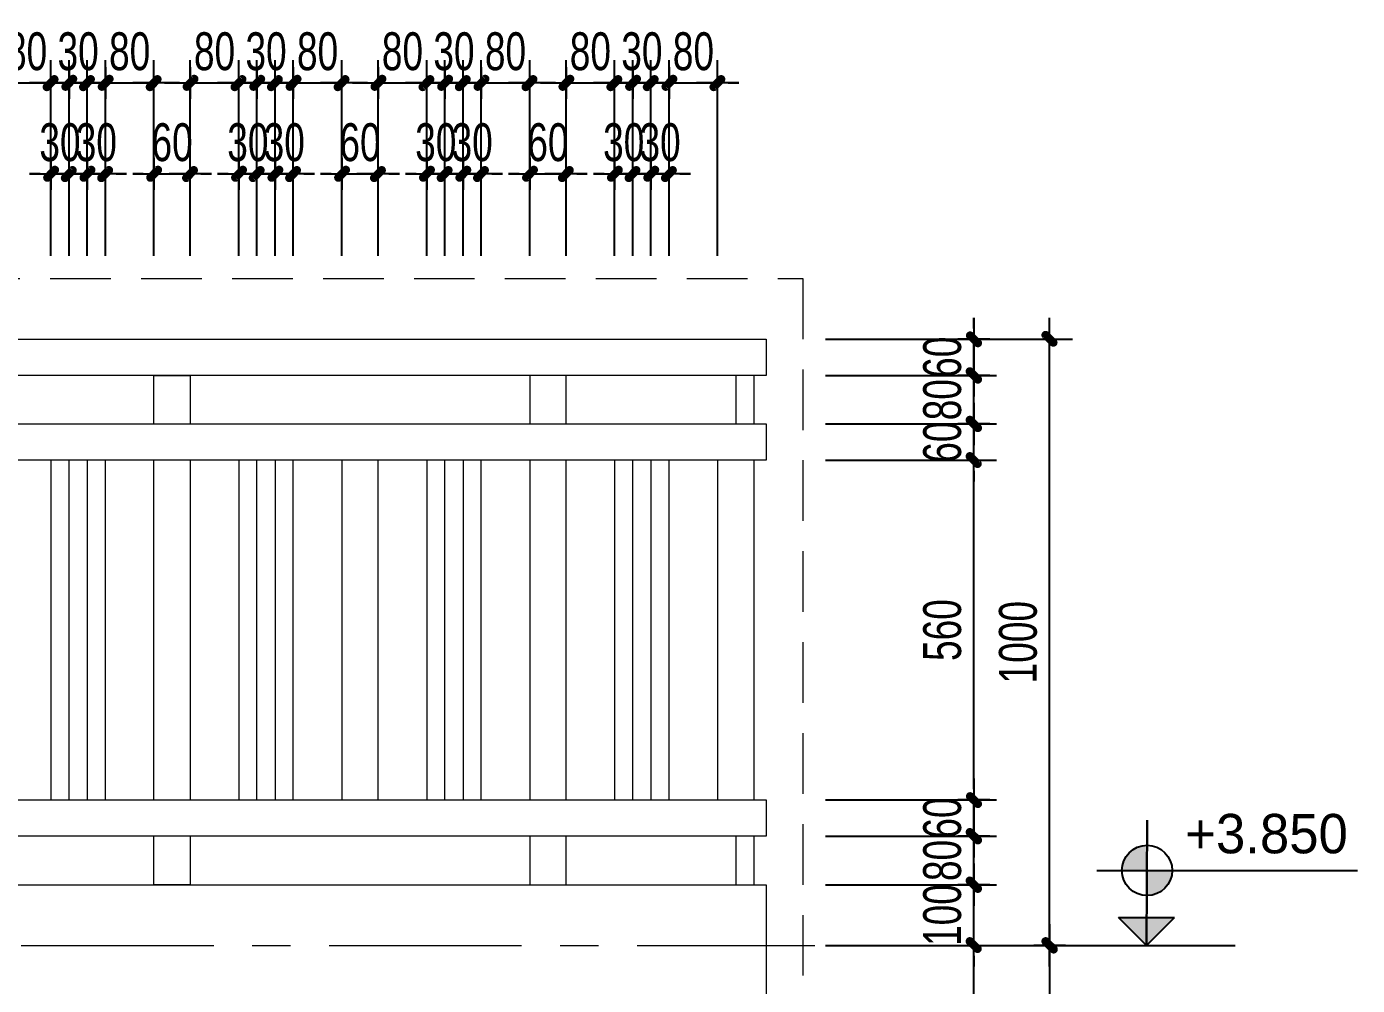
# Model space of a CAD drawing. Header units: inches. Extents: x 88947 to 296847, y 35049 to 161062.
# Drawn here: x 210792 to 212988, y 71482 to 73064 of the extents above; entities that cross this region are included whole.
import ezdxf
from ezdxf.xclip import XClip

# ---------------------------------------------------------------- set-up
doc = ezdxf.new("R2010")
doc.units = ezdxf.units.IN
doc.header["$MEASUREMENT"] = 0
doc.header["$XCLIPFRAME"] = 0
doc.header["$PDMODE"] = 1
for name, pattern in [('ACAD_ISO03W100', [30, 12, -18]), ('CENTER', [50.8, 31.75, -6.35, 6.35, -6.35]), ('DASHED', [0.75, 0.5, -0.25])]:
    doc.linetypes.add(name, pattern=pattern)
for name, color, linetype, lineweight in [('A-Dims', 145, 'Continuous', 25), ('DIM', 7, 'Continuous', 25), ('HACTH', 8, 'Continuous', 5), ('KHUNG 2', 144, 'Continuous', 18), ('THAY', 3, 'Continuous', 18), ('TRUC', 252, 'ACAD_ISO03W100', 13)]:
    doc.layers.add(name, color=color, linetype=linetype, lineweight=lineweight)
doc.styles.add('FRANKO', font='VFRANKO.TTF')
doc.styles.add('TEXT', font='VHELVCN.TTF')
doc.styles.add('VNI-HELVE-CONDENSE', font='VNARIAL.TTF', dxfattribs={"width": 0.7})
doc.dimstyles.new('TAS-50', dxfattribs={"dimscale": 25, "dimtxt": 2.5, "dimasz": 0.7, "dimexe": 1.5, "dimexo": 1.5, "dimgap": 0.8, "dimtad": 1, "dimdec": 0, "dimzin": 3, "dimdsep": 46, "dimtxsty": 'VNI-HELVE-CONDENSE', "dimblk": 'TICK', "dimcen": 2.5, "dimclrt": 71, "dimazin": 2, "dimtfac": 0.75, "dimtdec": 0, "dimtix": 1, "dimtmove": 2, "dimatfit": 2, "dimldrblk": 'TICK123', "dimfxl": 1.5, "dimtolj": 1, "dimtzin": 0, "dimarcsym": 0})

# ---------------------------------------------------------------- blocks, each defined once
blk = doc.blocks.new('TICK')
at = {"layer": 'A-Dims', "color": 1}
for p, q in [((0, 1.5), (0, -1.5)), ((-2, 0), (2, 0))]:
    blk.add_line(p, q, dxfattribs=at)
at = {"layer": 'A-Dims', "color": 1, "const_width": 0.788}
blk.add_lwpolyline([(-0.33, -0.35), (0.38, 0.38)], dxfattribs=at)
at = {"layer": 'A-Dims', "color": 1, "const_width": 0.394}
for points in [[(0.24, 0.52, -0.414214), (0.52, 0.52, -1)], [(0.52, 0.52, -0.414214), (0.52, 0.24, -1)], [(-0.47, -0.21, 0.414214), (-0.47, -0.49, 1)], [(-0.47, -0.49, 0.414214), (-0.19, -0.49, 1)]]:
    blk.add_lwpolyline(points, format="xyb", dxfattribs=at)
blk = doc.blocks.new('*D1358')
at = {"layer": 'Defpoints', "color": 0}
for p in [(212072.7, 71548.4), (212354.8, 71548.4), (212072.7, 71248.4)]:
    blk.add_point(p, dxfattribs=at)
at = {"layer": 'DIM', "color": 0, "lineweight": -2}
for p, q in [((212110.2, 71548.4), (212392.3, 71548.4)), ((212354.8, 71265.9), (212354.8, 71530.9)), ((212110.2, 71248.4), (212392.3, 71248.4))]:
    blk.add_line(p, q, dxfattribs=at)
at = {"layer": 'DIM', "color": 0, "lineweight": -2, "xscale": 17.5, "yscale": 17.5, "zscale": 17.5}
for p, rotation in [((212354.8, 71548.4), 90), ((212354.8, 71248.4), 270)]:
    blk.add_blockref('TICK', p, dxfattribs=dict(at, rotation=rotation))
at = {"layer": 'DIM', "color": 71, "insert": (212302.9, 71398.4), "char_height": 62.5, "attachment_point": 5, "rotation": 90, "style": 'VNI-HELVE-CONDENSE'}
blk.add_mtext('\\A1;300', dxfattribs=at)
blk = doc.blocks.new('TICK123')
at = {"layer": 'A-Dims', "color": 1}
blk.add_lwpolyline([(0.05, 0, 0, 0.84, 0), (-2.11, 0, 8.4, 8.4, 0)], format="xyseb", dxfattribs=at)
blk = doc.blocks.new('*D1359')
at = {"layer": 'Defpoints', "color": 0}
for p in [(212072.7, 71648.4), (212354.8, 71648.4), (212072.7, 71548.4)]:
    blk.add_point(p, dxfattribs=at)
at = {"layer": 'DIM', "color": 0, "lineweight": -2}
for p, q in [((212354.8, 71665.9), (212354.8, 71683.4)), ((212110.2, 71648.4), (212392.3, 71648.4)), ((212354.8, 71548.4), (212354.8, 71648.4)), ((212110.2, 71548.4), (212392.3, 71548.4)), ((212354.8, 71530.9), (212354.8, 71513.4))]:
    blk.add_line(p, q, dxfattribs=at)
at = {"layer": 'DIM', "color": 0, "lineweight": -2, "xscale": 17.5, "yscale": 17.5, "zscale": 17.5}
for p, rotation in [((212354.8, 71648.4), 270), ((212354.8, 71548.4), 90)]:
    blk.add_blockref('TICK', p, dxfattribs=dict(at, rotation=rotation))
at = {"layer": 'DIM', "color": 71, "insert": (212302.9, 71598.4), "char_height": 62.5, "attachment_point": 5, "rotation": 90, "style": 'VNI-HELVE-CONDENSE'}
blk.add_mtext('\\A1;100', dxfattribs=at)
blk = doc.blocks.new('*D1360')
at = {"layer": 'Defpoints', "color": 0}
for p in [(212072.7, 71728.4), (212354.8, 71728.4), (212072.7, 71648.4)]:
    blk.add_point(p, dxfattribs=at)
at = {"layer": 'DIM', "color": 0, "lineweight": -2}
for p, q in [((212354.8, 71745.9), (212354.8, 71763.4)), ((212110.2, 71728.4), (212392.3, 71728.4)), ((212354.8, 71648.4), (212354.8, 71728.4)), ((212110.2, 71648.4), (212392.3, 71648.4)), ((212354.8, 71630.9), (212354.8, 71613.4))]:
    blk.add_line(p, q, dxfattribs=at)
at = {"layer": 'DIM', "color": 0, "lineweight": -2, "xscale": 17.5, "yscale": 17.5, "zscale": 17.5}
for p, rotation in [((212354.8, 71728.4), 270), ((212354.8, 71648.4), 90)]:
    blk.add_blockref('TICK', p, dxfattribs=dict(at, rotation=rotation))
at = {"layer": 'DIM', "color": 71, "insert": (212302.9, 71688.4), "char_height": 62.5, "attachment_point": 5, "rotation": 90, "style": 'VNI-HELVE-CONDENSE'}
blk.add_mtext('\\A1;80', dxfattribs=at)
blk = doc.blocks.new('*D1361')
at = {"layer": 'Defpoints', "color": 0}
for p in [(212072.7, 71788.4), (212354.8, 71788.4), (212072.7, 71728.4)]:
    blk.add_point(p, dxfattribs=at)
at = {"layer": 'DIM', "color": 0, "lineweight": -2}
for p, q in [((212354.8, 71805.9), (212354.8, 71823.4)), ((212110.2, 71788.4), (212392.3, 71788.4)), ((212354.8, 71728.4), (212354.8, 71788.4)), ((212110.2, 71728.4), (212392.3, 71728.4)), ((212354.8, 71710.9), (212354.8, 71693.4))]:
    blk.add_line(p, q, dxfattribs=at)
at = {"layer": 'DIM', "color": 0, "lineweight": -2, "xscale": 17.5, "yscale": 17.5, "zscale": 17.5}
for p, rotation in [((212354.8, 71788.4), 270), ((212354.8, 71728.4), 90)]:
    blk.add_blockref('TICK', p, dxfattribs=dict(at, rotation=rotation))
at = {"layer": 'DIM', "color": 71, "insert": (212302.9, 71758.4), "char_height": 62.5, "attachment_point": 5, "rotation": 90, "style": 'VNI-HELVE-CONDENSE'}
blk.add_mtext('\\A1;60', dxfattribs=at)
blk = doc.blocks.new('*D1362')
at = {"layer": 'Defpoints', "color": 0}
for p in [(212072.7, 72348.4), (212354.8, 72348.4), (212072.7, 71788.4)]:
    blk.add_point(p, dxfattribs=at)
at = {"layer": 'DIM', "color": 0, "lineweight": -2}
for p, q in [((212110.2, 72348.4), (212392.3, 72348.4)), ((212354.8, 71805.9), (212354.8, 72330.9)), ((212110.2, 71788.4), (212392.3, 71788.4))]:
    blk.add_line(p, q, dxfattribs=at)
at = {"layer": 'DIM', "color": 0, "lineweight": -2, "xscale": 17.5, "yscale": 17.5, "zscale": 17.5}
for p, rotation in [((212354.8, 72348.4), 90), ((212354.8, 71788.4), 270)]:
    blk.add_blockref('TICK', p, dxfattribs=dict(at, rotation=rotation))
at = {"layer": 'DIM', "color": 71, "insert": (212302.9, 72068.4), "char_height": 62.5, "attachment_point": 5, "rotation": 90, "style": 'VNI-HELVE-CONDENSE'}
blk.add_mtext('\\A1;560', dxfattribs=at)
blk = doc.blocks.new('*D1363')
at = {"layer": 'Defpoints', "color": 0}
for p in [(212072.7, 72408.4), (212354.8, 72408.4), (212072.7, 72348.4)]:
    blk.add_point(p, dxfattribs=at)
at = {"layer": 'DIM', "color": 0, "lineweight": -2}
for p, q in [((212354.8, 72425.9), (212354.8, 72443.4)), ((212110.2, 72408.4), (212392.3, 72408.4)), ((212354.8, 72348.4), (212354.8, 72408.4)), ((212110.2, 72348.4), (212392.3, 72348.4)), ((212354.8, 72330.9), (212354.8, 72313.4))]:
    blk.add_line(p, q, dxfattribs=at)
at = {"layer": 'DIM', "color": 0, "lineweight": -2, "xscale": 17.5, "yscale": 17.5, "zscale": 17.5}
for p, rotation in [((212354.8, 72408.4), 270), ((212354.8, 72348.4), 90)]:
    blk.add_blockref('TICK', p, dxfattribs=dict(at, rotation=rotation))
at = {"layer": 'DIM', "color": 71, "insert": (212302.9, 72378.4), "char_height": 62.5, "attachment_point": 5, "rotation": 90, "style": 'VNI-HELVE-CONDENSE'}
blk.add_mtext('\\A1;60', dxfattribs=at)
blk = doc.blocks.new('*D1364')
at = {"layer": 'Defpoints', "color": 0}
for p in [(212072.7, 72488.4), (212354.8, 72488.4), (212072.7, 72408.4)]:
    blk.add_point(p, dxfattribs=at)
at = {"layer": 'DIM', "color": 0, "lineweight": -2}
for p, q in [((212354.8, 72505.9), (212354.8, 72523.4)), ((212110.2, 72488.4), (212392.3, 72488.4)), ((212354.8, 72408.4), (212354.8, 72488.4)), ((212110.2, 72408.4), (212392.3, 72408.4)), ((212354.8, 72390.9), (212354.8, 72373.4))]:
    blk.add_line(p, q, dxfattribs=at)
at = {"layer": 'DIM', "color": 0, "lineweight": -2, "xscale": 17.5, "yscale": 17.5, "zscale": 17.5}
for p, rotation in [((212354.8, 72488.4), 270), ((212354.8, 72408.4), 90)]:
    blk.add_blockref('TICK', p, dxfattribs=dict(at, rotation=rotation))
at = {"layer": 'DIM', "color": 71, "insert": (212302.9, 72448.4), "char_height": 62.5, "attachment_point": 5, "rotation": 90, "style": 'VNI-HELVE-CONDENSE'}
blk.add_mtext('\\A1;80', dxfattribs=at)
blk = doc.blocks.new('*D1365')
at = {"layer": 'Defpoints', "color": 0}
for p in [(212072.7, 72548.4), (212354.8, 72548.4), (212072.7, 72488.4)]:
    blk.add_point(p, dxfattribs=at)
at = {"layer": 'DIM', "color": 0, "lineweight": -2}
for p, q in [((212354.8, 72565.9), (212354.8, 72583.4)), ((212110.2, 72548.4), (212392.3, 72548.4)), ((212354.8, 72488.4), (212354.8, 72548.4)), ((212110.2, 72488.4), (212392.3, 72488.4)), ((212354.8, 72470.9), (212354.8, 72453.4))]:
    blk.add_line(p, q, dxfattribs=at)
at = {"layer": 'DIM', "color": 0, "lineweight": -2, "xscale": 17.5, "yscale": 17.5, "zscale": 17.5}
for p, rotation in [((212354.8, 72548.4), 270), ((212354.8, 72488.4), 90)]:
    blk.add_blockref('TICK', p, dxfattribs=dict(at, rotation=rotation))
at = {"layer": 'DIM', "color": 71, "insert": (212302.9, 72518.4), "char_height": 62.5, "attachment_point": 5, "rotation": 90, "style": 'VNI-HELVE-CONDENSE'}
blk.add_mtext('\\A1;60', dxfattribs=at)
blk = doc.blocks.new('*D1366')
at = {"layer": 'Defpoints', "color": 0}
for p in [(212072.7, 72548.4), (212479.8, 72548.4), (212072.7, 71548.4)]:
    blk.add_point(p, dxfattribs=at)
at = {"layer": 'DIM', "color": 0, "lineweight": -2}
for p, q in [((212110.2, 72548.4), (212517.3, 72548.4)), ((212479.8, 71565.9), (212479.8, 72530.9)), ((212110.2, 71548.4), (212517.3, 71548.4))]:
    blk.add_line(p, q, dxfattribs=at)
at = {"layer": 'DIM', "color": 0, "lineweight": -2, "xscale": 17.5, "yscale": 17.5, "zscale": 17.5}
for p, rotation in [((212479.8, 72548.4), 90), ((212479.8, 71548.4), 270)]:
    blk.add_blockref('TICK', p, dxfattribs=dict(at, rotation=rotation))
at = {"layer": 'DIM', "color": 71, "insert": (212427.9, 72048.4), "char_height": 62.5, "attachment_point": 5, "rotation": 90, "style": 'VNI-HELVE-CONDENSE'}
blk.add_mtext('\\A1;1000', dxfattribs=at)
blk = doc.blocks.new('*D1367')
at = {"layer": 'Defpoints', "color": 0}
for p in [(212072.7, 71548.4), (212072.7, 70848.4), (212479.8, 70848.4)]:
    blk.add_point(p, dxfattribs=at)
at = {"layer": 'DIM', "color": 0, "lineweight": -2}
for p, q in [((212110.2, 71548.4), (212517.3, 71548.4)), ((212479.8, 71530.9), (212479.8, 70865.9)), ((212110.2, 70848.4), (212517.3, 70848.4))]:
    blk.add_line(p, q, dxfattribs=at)
at = {"layer": 'DIM', "color": 0, "lineweight": -2, "xscale": 17.5, "yscale": 17.5, "zscale": 17.5}
for p, rotation in [((212479.8, 71548.4), 90), ((212479.8, 70848.4), 270)]:
    blk.add_blockref('TICK', p, dxfattribs=dict(at, rotation=rotation))
at = {"layer": 'DIM', "color": 71, "insert": (212427.9, 71198.4), "char_height": 62.5, "attachment_point": 5, "rotation": 90, "style": 'VNI-HELVE-CONDENSE'}
blk.add_mtext('\\A1;700', dxfattribs=at)
blk = doc.blocks.new('*D1390')
at = {"layer": 'Defpoints', "color": 0}
for p in [(210862.2, 72820.8), (210832.2, 72648.4), (210862.2, 72648.4)]:
    blk.add_point(p, dxfattribs=at)
at = {"layer": 'DIM', "color": 0, "lineweight": -2}
for p, q in [((210832.2, 72685.9), (210832.2, 72858.3)), ((210862.2, 72685.9), (210862.2, 72858.3)), ((210814.7, 72820.8), (210797.2, 72820.8)), ((210832.2, 72820.8), (210862.2, 72820.8)), ((210879.7, 72820.8), (210897.2, 72820.8))]:
    blk.add_line(p, q, dxfattribs=at)
at = {"layer": 'DIM', "color": 0, "lineweight": -2, "xscale": 17.5, "yscale": 17.5, "zscale": 17.5}
blk.add_blockref('TICK', (210832.2, 72820.8), dxfattribs=at)
at = {"layer": 'DIM', "color": 0, "lineweight": -2, "xscale": 17.5, "yscale": 17.5, "zscale": 17.5, "rotation": 180}
blk.add_blockref('TICK', (210862.2, 72820.8), dxfattribs=at)
at = {"layer": 'DIM', "color": 71, "insert": (210847.2, 72872.7), "char_height": 62.5, "attachment_point": 5, "style": 'VNI-HELVE-CONDENSE'}
blk.add_mtext('\\A1;30', dxfattribs=at)
blk = doc.blocks.new('*D1391')
at = {"layer": 'Defpoints', "color": 0}
for p in [(210922.2, 72820.8), (210892.2, 72648.4), (210922.2, 72648.4)]:
    blk.add_point(p, dxfattribs=at)
at = {"layer": 'DIM', "color": 0, "lineweight": -2}
for p, q in [((210892.2, 72685.9), (210892.2, 72858.3)), ((210922.2, 72685.9), (210922.2, 72858.3)), ((210874.7, 72820.8), (210857.2, 72820.8)), ((210892.2, 72820.8), (210922.2, 72820.8)), ((210939.7, 72820.8), (210957.2, 72820.8))]:
    blk.add_line(p, q, dxfattribs=at)
at = {"layer": 'DIM', "color": 0, "lineweight": -2, "xscale": 17.5, "yscale": 17.5, "zscale": 17.5}
blk.add_blockref('TICK', (210892.2, 72820.8), dxfattribs=at)
at = {"layer": 'DIM', "color": 0, "lineweight": -2, "xscale": 17.5, "yscale": 17.5, "zscale": 17.5, "rotation": 180}
blk.add_blockref('TICK', (210922.2, 72820.8), dxfattribs=at)
at = {"layer": 'DIM', "color": 71, "insert": (210907.2, 72872.7), "char_height": 62.5, "attachment_point": 5, "style": 'VNI-HELVE-CONDENSE'}
blk.add_mtext('\\A1;30', dxfattribs=at)
blk = doc.blocks.new('*D1392')
at = {"layer": 'Defpoints', "color": 0}
for p in [(211002.2, 72970.8), (210922.2, 72648.4), (211002.2, 72648.4)]:
    blk.add_point(p, dxfattribs=at)
at = {"layer": 'DIM', "color": 0, "lineweight": -2}
for p, q in [((210922.2, 72685.9), (210922.2, 73008.3)), ((211002.2, 72685.9), (211002.2, 73008.3)), ((210904.7, 72970.8), (210887.2, 72970.8)), ((210922.2, 72970.8), (211002.2, 72970.8)), ((211019.7, 72970.8), (211037.2, 72970.8))]:
    blk.add_line(p, q, dxfattribs=at)
at = {"layer": 'DIM', "color": 0, "lineweight": -2, "xscale": 17.5, "yscale": 17.5, "zscale": 17.5}
blk.add_blockref('TICK', (210922.2, 72970.8), dxfattribs=at)
at = {"layer": 'DIM', "color": 0, "lineweight": -2, "xscale": 17.5, "yscale": 17.5, "zscale": 17.5, "rotation": 180}
blk.add_blockref('TICK', (211002.2, 72970.8), dxfattribs=at)
at = {"layer": 'DIM', "color": 71, "insert": (210962.2, 73022.7), "char_height": 62.5, "attachment_point": 5, "style": 'VNI-HELVE-CONDENSE'}
blk.add_mtext('\\A1;80', dxfattribs=at)
blk = doc.blocks.new('*D1393')
at = {"layer": 'Defpoints', "color": 0}
for p in [(211172.2, 72820.8), (211142.2, 72648.4), (211172.2, 72648.4)]:
    blk.add_point(p, dxfattribs=at)
at = {"layer": 'DIM', "color": 0, "lineweight": -2}
for p, q in [((211142.2, 72685.9), (211142.2, 72858.3)), ((211172.2, 72685.9), (211172.2, 72858.3)), ((211124.7, 72820.8), (211107.2, 72820.8)), ((211142.2, 72820.8), (211172.2, 72820.8)), ((211189.7, 72820.8), (211207.2, 72820.8))]:
    blk.add_line(p, q, dxfattribs=at)
at = {"layer": 'DIM', "color": 0, "lineweight": -2, "xscale": 17.5, "yscale": 17.5, "zscale": 17.5}
blk.add_blockref('TICK', (211142.2, 72820.8), dxfattribs=at)
at = {"layer": 'DIM', "color": 0, "lineweight": -2, "xscale": 17.5, "yscale": 17.5, "zscale": 17.5, "rotation": 180}
blk.add_blockref('TICK', (211172.2, 72820.8), dxfattribs=at)
at = {"layer": 'DIM', "color": 71, "insert": (211157.2, 72872.7), "char_height": 62.5, "attachment_point": 5, "style": 'VNI-HELVE-CONDENSE'}
blk.add_mtext('\\A1;30', dxfattribs=at)
blk = doc.blocks.new('*D1394')
at = {"layer": 'Defpoints', "color": 0}
for p in [(211232.2, 72820.8), (211202.2, 72648.4), (211232.2, 72648.4)]:
    blk.add_point(p, dxfattribs=at)
at = {"layer": 'DIM', "color": 0, "lineweight": -2}
for p, q in [((211202.2, 72685.9), (211202.2, 72858.3)), ((211232.2, 72685.9), (211232.2, 72858.3)), ((211184.7, 72820.8), (211167.2, 72820.8)), ((211202.2, 72820.8), (211232.2, 72820.8)), ((211249.7, 72820.8), (211267.2, 72820.8))]:
    blk.add_line(p, q, dxfattribs=at)
at = {"layer": 'DIM', "color": 0, "lineweight": -2, "xscale": 17.5, "yscale": 17.5, "zscale": 17.5}
blk.add_blockref('TICK', (211202.2, 72820.8), dxfattribs=at)
at = {"layer": 'DIM', "color": 0, "lineweight": -2, "xscale": 17.5, "yscale": 17.5, "zscale": 17.5, "rotation": 180}
blk.add_blockref('TICK', (211232.2, 72820.8), dxfattribs=at)
at = {"layer": 'DIM', "color": 71, "insert": (211217.2, 72872.7), "char_height": 62.5, "attachment_point": 5, "style": 'VNI-HELVE-CONDENSE'}
blk.add_mtext('\\A1;30', dxfattribs=at)
blk = doc.blocks.new('*D1395')
at = {"layer": 'Defpoints', "color": 0}
for p in [(211312.2, 72970.8), (211232.2, 72648.4), (211312.2, 72648.4)]:
    blk.add_point(p, dxfattribs=at)
at = {"layer": 'DIM', "color": 0, "lineweight": -2}
for p, q in [((211232.2, 72685.9), (211232.2, 73008.3)), ((211312.2, 72685.9), (211312.2, 73008.3)), ((211214.7, 72970.8), (211197.2, 72970.8)), ((211232.2, 72970.8), (211312.2, 72970.8)), ((211329.7, 72970.8), (211347.2, 72970.8))]:
    blk.add_line(p, q, dxfattribs=at)
at = {"layer": 'DIM', "color": 0, "lineweight": -2, "xscale": 17.5, "yscale": 17.5, "zscale": 17.5}
blk.add_blockref('TICK', (211232.2, 72970.8), dxfattribs=at)
at = {"layer": 'DIM', "color": 0, "lineweight": -2, "xscale": 17.5, "yscale": 17.5, "zscale": 17.5, "rotation": 180}
blk.add_blockref('TICK', (211312.2, 72970.8), dxfattribs=at)
at = {"layer": 'DIM', "color": 71, "insert": (211272.2, 73022.7), "char_height": 62.5, "attachment_point": 5, "style": 'VNI-HELVE-CONDENSE'}
blk.add_mtext('\\A1;80', dxfattribs=at)
blk = doc.blocks.new('*D1396')
at = {"layer": 'Defpoints', "color": 0}
for p in [(211482.2, 72820.8), (211452.2, 72648.4), (211482.2, 72648.4)]:
    blk.add_point(p, dxfattribs=at)
at = {"layer": 'DIM', "color": 0, "lineweight": -2}
for p, q in [((211452.2, 72685.9), (211452.2, 72858.3)), ((211482.2, 72685.9), (211482.2, 72858.3)), ((211434.7, 72820.8), (211417.2, 72820.8)), ((211452.2, 72820.8), (211482.2, 72820.8)), ((211499.7, 72820.8), (211517.2, 72820.8))]:
    blk.add_line(p, q, dxfattribs=at)
at = {"layer": 'DIM', "color": 0, "lineweight": -2, "xscale": 17.5, "yscale": 17.5, "zscale": 17.5}
blk.add_blockref('TICK', (211452.2, 72820.8), dxfattribs=at)
at = {"layer": 'DIM', "color": 0, "lineweight": -2, "xscale": 17.5, "yscale": 17.5, "zscale": 17.5, "rotation": 180}
blk.add_blockref('TICK', (211482.2, 72820.8), dxfattribs=at)
at = {"layer": 'DIM', "color": 71, "insert": (211467.2, 72872.7), "char_height": 62.5, "attachment_point": 5, "style": 'VNI-HELVE-CONDENSE'}
blk.add_mtext('\\A1;30', dxfattribs=at)
blk = doc.blocks.new('*D1397')
at = {"layer": 'Defpoints', "color": 0}
for p in [(211542.2, 72820.8), (211512.2, 72648.4), (211542.2, 72648.4)]:
    blk.add_point(p, dxfattribs=at)
at = {"layer": 'DIM', "color": 0, "lineweight": -2}
for p, q in [((211512.2, 72685.9), (211512.2, 72858.3)), ((211542.2, 72685.9), (211542.2, 72858.3)), ((211494.7, 72820.8), (211477.2, 72820.8)), ((211512.2, 72820.8), (211542.2, 72820.8)), ((211559.7, 72820.8), (211577.2, 72820.8))]:
    blk.add_line(p, q, dxfattribs=at)
at = {"layer": 'DIM', "color": 0, "lineweight": -2, "xscale": 17.5, "yscale": 17.5, "zscale": 17.5}
blk.add_blockref('TICK', (211512.2, 72820.8), dxfattribs=at)
at = {"layer": 'DIM', "color": 0, "lineweight": -2, "xscale": 17.5, "yscale": 17.5, "zscale": 17.5, "rotation": 180}
blk.add_blockref('TICK', (211542.2, 72820.8), dxfattribs=at)
at = {"layer": 'DIM', "color": 71, "insert": (211527.2, 72872.7), "char_height": 62.5, "attachment_point": 5, "style": 'VNI-HELVE-CONDENSE'}
blk.add_mtext('\\A1;30', dxfattribs=at)
blk = doc.blocks.new('*D1398')
at = {"layer": 'Defpoints', "color": 0}
for p in [(211622.2, 72970.8), (211542.2, 72648.4), (211622.2, 72648.4)]:
    blk.add_point(p, dxfattribs=at)
at = {"layer": 'DIM', "color": 0, "lineweight": -2}
for p, q in [((211542.2, 72685.9), (211542.2, 73008.3)), ((211622.2, 72685.9), (211622.2, 73008.3)), ((211524.7, 72970.8), (211507.2, 72970.8)), ((211542.2, 72970.8), (211622.2, 72970.8)), ((211639.7, 72970.8), (211657.2, 72970.8))]:
    blk.add_line(p, q, dxfattribs=at)
at = {"layer": 'DIM', "color": 0, "lineweight": -2, "xscale": 17.5, "yscale": 17.5, "zscale": 17.5}
blk.add_blockref('TICK', (211542.2, 72970.8), dxfattribs=at)
at = {"layer": 'DIM', "color": 0, "lineweight": -2, "xscale": 17.5, "yscale": 17.5, "zscale": 17.5, "rotation": 180}
blk.add_blockref('TICK', (211622.2, 72970.8), dxfattribs=at)
at = {"layer": 'DIM', "color": 71, "insert": (211582.2, 73022.7), "char_height": 62.5, "attachment_point": 5, "style": 'VNI-HELVE-CONDENSE'}
blk.add_mtext('\\A1;80', dxfattribs=at)
blk = doc.blocks.new('*D1399')
at = {"layer": 'Defpoints', "color": 0}
for p in [(211792.2, 72820.8), (211762.2, 72648.4), (211792.2, 72648.4)]:
    blk.add_point(p, dxfattribs=at)
at = {"layer": 'DIM', "color": 0, "lineweight": -2}
for p, q in [((211762.2, 72685.9), (211762.2, 72858.3)), ((211792.2, 72685.9), (211792.2, 72858.3)), ((211744.7, 72820.8), (211727.2, 72820.8)), ((211762.2, 72820.8), (211792.2, 72820.8)), ((211809.7, 72820.8), (211827.2, 72820.8))]:
    blk.add_line(p, q, dxfattribs=at)
at = {"layer": 'DIM', "color": 0, "lineweight": -2, "xscale": 17.5, "yscale": 17.5, "zscale": 17.5}
blk.add_blockref('TICK', (211762.2, 72820.8), dxfattribs=at)
at = {"layer": 'DIM', "color": 0, "lineweight": -2, "xscale": 17.5, "yscale": 17.5, "zscale": 17.5, "rotation": 180}
blk.add_blockref('TICK', (211792.2, 72820.8), dxfattribs=at)
at = {"layer": 'DIM', "color": 71, "insert": (211777.2, 72872.7), "char_height": 62.5, "attachment_point": 5, "style": 'VNI-HELVE-CONDENSE'}
blk.add_mtext('\\A1;30', dxfattribs=at)
blk = doc.blocks.new('*D1400')
at = {"layer": 'Defpoints', "color": 0}
for p in [(211852.2, 72820.8), (211822.2, 72648.4), (211852.2, 72648.4)]:
    blk.add_point(p, dxfattribs=at)
at = {"layer": 'DIM', "color": 0, "lineweight": -2}
for p, q in [((211822.2, 72685.9), (211822.2, 72858.3)), ((211852.2, 72685.9), (211852.2, 72858.3)), ((211804.7, 72820.8), (211787.2, 72820.8)), ((211822.2, 72820.8), (211852.2, 72820.8)), ((211869.7, 72820.8), (211887.2, 72820.8))]:
    blk.add_line(p, q, dxfattribs=at)
at = {"layer": 'DIM', "color": 0, "lineweight": -2, "xscale": 17.5, "yscale": 17.5, "zscale": 17.5}
blk.add_blockref('TICK', (211822.2, 72820.8), dxfattribs=at)
at = {"layer": 'DIM', "color": 0, "lineweight": -2, "xscale": 17.5, "yscale": 17.5, "zscale": 17.5, "rotation": 180}
blk.add_blockref('TICK', (211852.2, 72820.8), dxfattribs=at)
at = {"layer": 'DIM', "color": 71, "insert": (211837.2, 72872.7), "char_height": 62.5, "attachment_point": 5, "style": 'VNI-HELVE-CONDENSE'}
blk.add_mtext('\\A1;30', dxfattribs=at)
blk = doc.blocks.new('*D1401')
at = {"layer": 'Defpoints', "color": 0}
for p in [(211932.2, 72970.8), (211852.2, 72648.4), (211932.2, 72648.4)]:
    blk.add_point(p, dxfattribs=at)
at = {"layer": 'DIM', "color": 0, "lineweight": -2}
for p, q in [((211852.2, 72685.9), (211852.2, 73008.3)), ((211932.2, 72685.9), (211932.2, 73008.3)), ((211834.7, 72970.8), (211817.2, 72970.8)), ((211852.2, 72970.8), (211932.2, 72970.8)), ((211949.7, 72970.8), (211967.2, 72970.8))]:
    blk.add_line(p, q, dxfattribs=at)
at = {"layer": 'DIM', "color": 0, "lineweight": -2, "xscale": 17.5, "yscale": 17.5, "zscale": 17.5}
blk.add_blockref('TICK', (211852.2, 72970.8), dxfattribs=at)
at = {"layer": 'DIM', "color": 0, "lineweight": -2, "xscale": 17.5, "yscale": 17.5, "zscale": 17.5, "rotation": 180}
blk.add_blockref('TICK', (211932.2, 72970.8), dxfattribs=at)
at = {"layer": 'DIM', "color": 71, "insert": (211892.2, 73022.7), "char_height": 62.5, "attachment_point": 5, "style": 'VNI-HELVE-CONDENSE'}
blk.add_mtext('\\A1;80', dxfattribs=at)
blk = doc.blocks.new('*D1418')
at = {"layer": 'Defpoints', "color": 0}
for p in [(210892.2, 72970.8), (210862.2, 72648.4), (210892.2, 72648.4)]:
    blk.add_point(p, dxfattribs=at)
at = {"layer": 'DIM', "color": 0, "lineweight": -2}
for p, q in [((210862.2, 72685.9), (210862.2, 73008.3)), ((210892.2, 72685.9), (210892.2, 73008.3)), ((210844.7, 72970.8), (210827.2, 72970.8)), ((210862.2, 72970.8), (210892.2, 72970.8)), ((210909.7, 72970.8), (210927.2, 72970.8))]:
    blk.add_line(p, q, dxfattribs=at)
at = {"layer": 'DIM', "color": 0, "lineweight": -2, "xscale": 17.5, "yscale": 17.5, "zscale": 17.5}
blk.add_blockref('TICK', (210862.2, 72970.8), dxfattribs=at)
at = {"layer": 'DIM', "color": 0, "lineweight": -2, "xscale": 17.5, "yscale": 17.5, "zscale": 17.5, "rotation": 180}
blk.add_blockref('TICK', (210892.2, 72970.8), dxfattribs=at)
at = {"layer": 'DIM', "color": 71, "insert": (210877.2, 73022.7), "char_height": 62.5, "attachment_point": 5, "style": 'VNI-HELVE-CONDENSE'}
blk.add_mtext('\\A1;30', dxfattribs=at)
blk = doc.blocks.new('*D1419')
at = {"layer": 'Defpoints', "color": 0}
for p in [(210832.2, 72970.8), (210752.2, 72648.4), (210832.2, 72648.4)]:
    blk.add_point(p, dxfattribs=at)
at = {"layer": 'DIM', "color": 0, "lineweight": -2}
for p, q in [((210752.2, 72685.9), (210752.2, 73008.3)), ((210832.2, 72685.9), (210832.2, 73008.3)), ((210734.7, 72970.8), (210717.2, 72970.8)), ((210752.2, 72970.8), (210832.2, 72970.8)), ((210849.7, 72970.8), (210867.2, 72970.8))]:
    blk.add_line(p, q, dxfattribs=at)
at = {"layer": 'DIM', "color": 0, "lineweight": -2, "xscale": 17.5, "yscale": 17.5, "zscale": 17.5}
blk.add_blockref('TICK', (210752.2, 72970.8), dxfattribs=at)
at = {"layer": 'DIM', "color": 0, "lineweight": -2, "xscale": 17.5, "yscale": 17.5, "zscale": 17.5, "rotation": 180}
blk.add_blockref('TICK', (210832.2, 72970.8), dxfattribs=at)
at = {"layer": 'DIM', "color": 71, "insert": (210792.2, 73022.7), "char_height": 62.5, "attachment_point": 5, "style": 'VNI-HELVE-CONDENSE'}
blk.add_mtext('\\A1;80', dxfattribs=at)
blk = doc.blocks.new('*D1420')
at = {"layer": 'Defpoints', "color": 0}
for p in [(211062.2, 72820.8), (211002.2, 72648.4), (211062.2, 72648.4)]:
    blk.add_point(p, dxfattribs=at)
at = {"layer": 'DIM', "color": 0, "lineweight": -2}
for p, q in [((211002.2, 72685.9), (211002.2, 72858.3)), ((211062.2, 72685.9), (211062.2, 72858.3)), ((210984.7, 72820.8), (210967.2, 72820.8)), ((211002.2, 72820.8), (211062.2, 72820.8)), ((211079.7, 72820.8), (211097.2, 72820.8))]:
    blk.add_line(p, q, dxfattribs=at)
at = {"layer": 'DIM', "color": 0, "lineweight": -2, "xscale": 17.5, "yscale": 17.5, "zscale": 17.5}
blk.add_blockref('TICK', (211002.2, 72820.8), dxfattribs=at)
at = {"layer": 'DIM', "color": 0, "lineweight": -2, "xscale": 17.5, "yscale": 17.5, "zscale": 17.5, "rotation": 180}
blk.add_blockref('TICK', (211062.2, 72820.8), dxfattribs=at)
at = {"layer": 'DIM', "color": 71, "insert": (211032.2, 72872.7), "char_height": 62.5, "attachment_point": 5, "style": 'VNI-HELVE-CONDENSE'}
blk.add_mtext('\\A1;60', dxfattribs=at)
blk = doc.blocks.new('*D1421')
at = {"layer": 'Defpoints', "color": 0}
for p in [(211202.2, 72970.8), (211172.2, 72648.4), (211202.2, 72648.4)]:
    blk.add_point(p, dxfattribs=at)
at = {"layer": 'DIM', "color": 0, "lineweight": -2}
for p, q in [((211172.2, 72685.9), (211172.2, 73008.3)), ((211202.2, 72685.9), (211202.2, 73008.3)), ((211154.7, 72970.8), (211137.2, 72970.8)), ((211172.2, 72970.8), (211202.2, 72970.8)), ((211219.7, 72970.8), (211237.2, 72970.8))]:
    blk.add_line(p, q, dxfattribs=at)
at = {"layer": 'DIM', "color": 0, "lineweight": -2, "xscale": 17.5, "yscale": 17.5, "zscale": 17.5}
blk.add_blockref('TICK', (211172.2, 72970.8), dxfattribs=at)
at = {"layer": 'DIM', "color": 0, "lineweight": -2, "xscale": 17.5, "yscale": 17.5, "zscale": 17.5, "rotation": 180}
blk.add_blockref('TICK', (211202.2, 72970.8), dxfattribs=at)
at = {"layer": 'DIM', "color": 71, "insert": (211187.2, 73022.7), "char_height": 62.5, "attachment_point": 5, "style": 'VNI-HELVE-CONDENSE'}
blk.add_mtext('\\A1;30', dxfattribs=at)
blk = doc.blocks.new('*D1422')
at = {"layer": 'Defpoints', "color": 0}
for p in [(211142.2, 72970.8), (211062.2, 72648.4), (211142.2, 72648.4)]:
    blk.add_point(p, dxfattribs=at)
at = {"layer": 'DIM', "color": 0, "lineweight": -2}
for p, q in [((211062.2, 72685.9), (211062.2, 73008.3)), ((211142.2, 72685.9), (211142.2, 73008.3)), ((211044.7, 72970.8), (211027.2, 72970.8)), ((211062.2, 72970.8), (211142.2, 72970.8)), ((211159.7, 72970.8), (211177.2, 72970.8))]:
    blk.add_line(p, q, dxfattribs=at)
at = {"layer": 'DIM', "color": 0, "lineweight": -2, "xscale": 17.5, "yscale": 17.5, "zscale": 17.5}
blk.add_blockref('TICK', (211062.2, 72970.8), dxfattribs=at)
at = {"layer": 'DIM', "color": 0, "lineweight": -2, "xscale": 17.5, "yscale": 17.5, "zscale": 17.5, "rotation": 180}
blk.add_blockref('TICK', (211142.2, 72970.8), dxfattribs=at)
at = {"layer": 'DIM', "color": 71, "insert": (211102.2, 73022.7), "char_height": 62.5, "attachment_point": 5, "style": 'VNI-HELVE-CONDENSE'}
blk.add_mtext('\\A1;80', dxfattribs=at)
blk = doc.blocks.new('*D1423')
at = {"layer": 'Defpoints', "color": 0}
for p in [(211372.2, 72820.8), (211312.2, 72648.4), (211372.2, 72648.4)]:
    blk.add_point(p, dxfattribs=at)
at = {"layer": 'DIM', "color": 0, "lineweight": -2}
for p, q in [((211312.2, 72685.9), (211312.2, 72858.3)), ((211372.2, 72685.9), (211372.2, 72858.3)), ((211294.7, 72820.8), (211277.2, 72820.8)), ((211312.2, 72820.8), (211372.2, 72820.8)), ((211389.7, 72820.8), (211407.2, 72820.8))]:
    blk.add_line(p, q, dxfattribs=at)
at = {"layer": 'DIM', "color": 0, "lineweight": -2, "xscale": 17.5, "yscale": 17.5, "zscale": 17.5}
blk.add_blockref('TICK', (211312.2, 72820.8), dxfattribs=at)
at = {"layer": 'DIM', "color": 0, "lineweight": -2, "xscale": 17.5, "yscale": 17.5, "zscale": 17.5, "rotation": 180}
blk.add_blockref('TICK', (211372.2, 72820.8), dxfattribs=at)
at = {"layer": 'DIM', "color": 71, "insert": (211342.2, 72872.7), "char_height": 62.5, "attachment_point": 5, "style": 'VNI-HELVE-CONDENSE'}
blk.add_mtext('\\A1;60', dxfattribs=at)
blk = doc.blocks.new('*D1424')
at = {"layer": 'Defpoints', "color": 0}
for p in [(211512.2, 72970.8), (211482.2, 72648.4), (211512.2, 72648.4)]:
    blk.add_point(p, dxfattribs=at)
at = {"layer": 'DIM', "color": 0, "lineweight": -2}
for p, q in [((211482.2, 72685.9), (211482.2, 73008.3)), ((211512.2, 72685.9), (211512.2, 73008.3)), ((211464.7, 72970.8), (211447.2, 72970.8)), ((211482.2, 72970.8), (211512.2, 72970.8)), ((211529.7, 72970.8), (211547.2, 72970.8))]:
    blk.add_line(p, q, dxfattribs=at)
at = {"layer": 'DIM', "color": 0, "lineweight": -2, "xscale": 17.5, "yscale": 17.5, "zscale": 17.5}
blk.add_blockref('TICK', (211482.2, 72970.8), dxfattribs=at)
at = {"layer": 'DIM', "color": 0, "lineweight": -2, "xscale": 17.5, "yscale": 17.5, "zscale": 17.5, "rotation": 180}
blk.add_blockref('TICK', (211512.2, 72970.8), dxfattribs=at)
at = {"layer": 'DIM', "color": 71, "insert": (211497.2, 73022.7), "char_height": 62.5, "attachment_point": 5, "style": 'VNI-HELVE-CONDENSE'}
blk.add_mtext('\\A1;30', dxfattribs=at)
blk = doc.blocks.new('*D1425')
at = {"layer": 'Defpoints', "color": 0}
for p in [(211452.2, 72970.8), (211372.2, 72648.4), (211452.2, 72648.4)]:
    blk.add_point(p, dxfattribs=at)
at = {"layer": 'DIM', "color": 0, "lineweight": -2}
for p, q in [((211372.2, 72685.9), (211372.2, 73008.3)), ((211452.2, 72685.9), (211452.2, 73008.3)), ((211354.7, 72970.8), (211337.2, 72970.8)), ((211372.2, 72970.8), (211452.2, 72970.8)), ((211469.7, 72970.8), (211487.2, 72970.8))]:
    blk.add_line(p, q, dxfattribs=at)
at = {"layer": 'DIM', "color": 0, "lineweight": -2, "xscale": 17.5, "yscale": 17.5, "zscale": 17.5}
blk.add_blockref('TICK', (211372.2, 72970.8), dxfattribs=at)
at = {"layer": 'DIM', "color": 0, "lineweight": -2, "xscale": 17.5, "yscale": 17.5, "zscale": 17.5, "rotation": 180}
blk.add_blockref('TICK', (211452.2, 72970.8), dxfattribs=at)
at = {"layer": 'DIM', "color": 71, "insert": (211412.2, 73022.7), "char_height": 62.5, "attachment_point": 5, "style": 'VNI-HELVE-CONDENSE'}
blk.add_mtext('\\A1;80', dxfattribs=at)
blk = doc.blocks.new('*D1426')
at = {"layer": 'Defpoints', "color": 0}
for p in [(211682.2, 72820.8), (211622.2, 72648.4), (211682.2, 72648.4)]:
    blk.add_point(p, dxfattribs=at)
at = {"layer": 'DIM', "color": 0, "lineweight": -2}
for p, q in [((211622.2, 72685.9), (211622.2, 72858.3)), ((211682.2, 72685.9), (211682.2, 72858.3)), ((211604.7, 72820.8), (211587.2, 72820.8)), ((211622.2, 72820.8), (211682.2, 72820.8)), ((211699.7, 72820.8), (211717.2, 72820.8))]:
    blk.add_line(p, q, dxfattribs=at)
at = {"layer": 'DIM', "color": 0, "lineweight": -2, "xscale": 17.5, "yscale": 17.5, "zscale": 17.5}
blk.add_blockref('TICK', (211622.2, 72820.8), dxfattribs=at)
at = {"layer": 'DIM', "color": 0, "lineweight": -2, "xscale": 17.5, "yscale": 17.5, "zscale": 17.5, "rotation": 180}
blk.add_blockref('TICK', (211682.2, 72820.8), dxfattribs=at)
at = {"layer": 'DIM', "color": 71, "insert": (211652.2, 72872.7), "char_height": 62.5, "attachment_point": 5, "style": 'VNI-HELVE-CONDENSE'}
blk.add_mtext('\\A1;60', dxfattribs=at)
blk = doc.blocks.new('*D1427')
at = {"layer": 'Defpoints', "color": 0}
for p in [(211822.2, 72970.8), (211792.2, 72648.4), (211822.2, 72648.4)]:
    blk.add_point(p, dxfattribs=at)
at = {"layer": 'DIM', "color": 0, "lineweight": -2}
for p, q in [((211792.2, 72685.9), (211792.2, 73008.3)), ((211822.2, 72685.9), (211822.2, 73008.3)), ((211774.7, 72970.8), (211757.2, 72970.8)), ((211792.2, 72970.8), (211822.2, 72970.8)), ((211839.7, 72970.8), (211857.2, 72970.8))]:
    blk.add_line(p, q, dxfattribs=at)
at = {"layer": 'DIM', "color": 0, "lineweight": -2, "xscale": 17.5, "yscale": 17.5, "zscale": 17.5}
blk.add_blockref('TICK', (211792.2, 72970.8), dxfattribs=at)
at = {"layer": 'DIM', "color": 0, "lineweight": -2, "xscale": 17.5, "yscale": 17.5, "zscale": 17.5, "rotation": 180}
blk.add_blockref('TICK', (211822.2, 72970.8), dxfattribs=at)
at = {"layer": 'DIM', "color": 71, "insert": (211807.2, 73022.7), "char_height": 62.5, "attachment_point": 5, "style": 'VNI-HELVE-CONDENSE'}
blk.add_mtext('\\A1;30', dxfattribs=at)
blk = doc.blocks.new('*D1428')
at = {"layer": 'Defpoints', "color": 0}
for p in [(211762.2, 72970.8), (211682.2, 72648.4), (211762.2, 72648.4)]:
    blk.add_point(p, dxfattribs=at)
at = {"layer": 'DIM', "color": 0, "lineweight": -2}
for p, q in [((211682.2, 72685.9), (211682.2, 73008.3)), ((211762.2, 72685.9), (211762.2, 73008.3)), ((211664.7, 72970.8), (211647.2, 72970.8)), ((211682.2, 72970.8), (211762.2, 72970.8)), ((211779.7, 72970.8), (211797.2, 72970.8))]:
    blk.add_line(p, q, dxfattribs=at)
at = {"layer": 'DIM', "color": 0, "lineweight": -2, "xscale": 17.5, "yscale": 17.5, "zscale": 17.5}
blk.add_blockref('TICK', (211682.2, 72970.8), dxfattribs=at)
at = {"layer": 'DIM', "color": 0, "lineweight": -2, "xscale": 17.5, "yscale": 17.5, "zscale": 17.5, "rotation": 180}
blk.add_blockref('TICK', (211762.2, 72970.8), dxfattribs=at)
at = {"layer": 'DIM', "color": 71, "insert": (211722.2, 73022.7), "char_height": 62.5, "attachment_point": 5, "style": 'VNI-HELVE-CONDENSE'}
blk.add_mtext('\\A1;80', dxfattribs=at)
blk = doc.blocks.new('A$C688775B1')
h = blk.add_hatch(color=256)
h.paths.add_polyline_path([(332.2, 278.2), (332.2, 371.7, 0.414214), (238.7, 278.2)])
h.paths.add_polyline_path([(332.2, 278.2), (332.2, 184.7, 0.414214), (425.7, 278.2)])
h = blk.add_hatch(color=256)
h.paths.add_polyline_path([(433.6, 103.9), (329.8, 103.9), (329.8, 0)])
h.paths.add_polyline_path([(329.8, 103.9), (225.9, 103.9), (329.8, 0)])
for p, q in [((332.2, 465.2), (329.8, 0)), ((329.8, 0), (332.2, 465.2)), ((145.2, 278.2), (1113.8, 278.2)), ((329.8, 0), (225.9, 103.9)), ((225.9, 103.9), (433.6, 103.9)), ((329.8, 0), (433.6, 103.9)), ((0, 0), (659.5, 0))]:
    blk.add_line(p, q)
blk.add_circle((332.2, 278.2), 93.5)
at = {"style": 'TEXT'}
blk.add_attdef('CAO ÑOÄ', (473.8, 342), '', height=170, dxfattribs=at)
blk = doc.blocks.new('A$C57A01009')
for points in [[(1600, 840), (-1600, 840), (-1600, 900), (1600, 900), (1600, 840), (1600, 840)], [(590, 760), (590, 840), (650, 840), (650, 760)], [(1270, 760), (1270, 840), (1210, 840), (1210, 760)], [(1600, 700), (-1600, 700), (-1600, 760), (1600, 760), (1600, 700), (1600, 700)], [(590, 140), (590, 700)], [(650, 700), (650, 140)], [(1210, 700), (1210, 140)], [(1270, 140), (1270, 700)], [(1600, 80), (-1600, 80), (-1600, 140), (1600, 140), (1600, 80), (1600, 80)], [(650, 80), (650, 0), (590, 0), (590, 80)], [(1210, 80), (1210, 0), (1270, 0), (1270, 80)]]:
    blk.add_lwpolyline(points)
for points in [[(1580, 840), (1550, 840), (1550, 760), (1580, 760)], [(450, 700), (420, 700), (420, 140), (450, 140)], [(510, 700), (480, 700), (480, 140), (510, 140)], [(760, 700), (730, 700), (730, 140), (760, 140)], [(820, 700), (790, 700), (790, 140), (820, 140)], [(960, 700), (900, 700), (900, 140), (960, 140)], [(1070, 700), (1040, 700), (1040, 140), (1070, 140)], [(1130, 700), (1100, 700), (1100, 140), (1130, 140)], [(1380, 700), (1350, 700), (1350, 140), (1380, 140)], [(1440, 700), (1410, 700), (1410, 140), (1440, 140)], [(1580, 700), (1520, 700), (1520, 140), (1580, 140)], [(1580, 80), (1550, 80), (1550, 0), (1580, 0)]]:
    blk.add_lwpolyline(points, close=True)
blk = doc.blocks.new('A$C0A225BE5')
at = {"layer": 'THAY'}
for points in [[(0, -3400), (0, 0), (3200, 0)], [(3200, 0), (3200, -3400)]]:
    blk.add_lwpolyline(points, dxfattribs=at)
blk.add_blockref('A$C57A01009', (1600, 0), dxfattribs=at)

msp = doc.modelspace()

# ---------------------------------------------------------------- linework, layer by layer
at = {"layer": 'KHUNG 2', "linetype": 'DASHED', "ltscale": 200}
msp.add_lwpolyline([(208731.3, 72648.4), (212072.7, 72648.4), (212072.7, 70459.3), (208731.3, 70459.3)], close=True, dxfattribs=at)
at = {"layer": 'THAY'}
for points in [[(212012.2, 72488.4), (208812.2, 72488.4), (208812.2, 72548.4), (212012.2, 72548.4), (212012.2, 72488.4), (212012.2, 72488.4)], [(211002.2, 72408.4), (211002.2, 72488.4), (211062.2, 72488.4), (211062.2, 72408.4)], [(211682.2, 72408.4), (211682.2, 72488.4), (211622.2, 72488.4), (211622.2, 72408.4)], [(212012.2, 72348.4), (208812.2, 72348.4), (208812.2, 72408.4), (212012.2, 72408.4), (212012.2, 72348.4), (212012.2, 72348.4)], [(211002.2, 71788.4), (211002.2, 72348.4)], [(211062.2, 72348.4), (211062.2, 71788.4)], [(211622.2, 72348.4), (211622.2, 71788.4)], [(211682.2, 71788.4), (211682.2, 72348.4)], [(212012.2, 71728.4), (208812.2, 71728.4), (208812.2, 71788.4), (212012.2, 71788.4), (212012.2, 71728.4), (212012.2, 71728.4)], [(211062.2, 71728.4), (211062.2, 71648.4), (211002.2, 71648.4), (211002.2, 71728.4)], [(211622.2, 71728.4), (211622.2, 71648.4), (211682.2, 71648.4), (211682.2, 71728.4)], [(208812.2, 70459.3), (208812.2, 71648.4), (212012.2, 71648.4), (212012.2, 70459.3)]]:
    msp.add_lwpolyline(points, dxfattribs=at)
for points in [[(211992.2, 72488.4), (211962.2, 72488.4), (211962.2, 72408.4), (211992.2, 72408.4)], [(210862.2, 72348.4), (210832.2, 72348.4), (210832.2, 71788.4), (210862.2, 71788.4)], [(210922.2, 72348.4), (210892.2, 72348.4), (210892.2, 71788.4), (210922.2, 71788.4)], [(211172.2, 72348.4), (211142.2, 72348.4), (211142.2, 71788.4), (211172.2, 71788.4)], [(211232.2, 72348.4), (211202.2, 72348.4), (211202.2, 71788.4), (211232.2, 71788.4)], [(211372.2, 72348.4), (211312.2, 72348.4), (211312.2, 71788.4), (211372.2, 71788.4)], [(211482.2, 72348.4), (211452.2, 72348.4), (211452.2, 71788.4), (211482.2, 71788.4)], [(211542.2, 72348.4), (211512.2, 72348.4), (211512.2, 71788.4), (211542.2, 71788.4)], [(211792.2, 72348.4), (211762.2, 72348.4), (211762.2, 71788.4), (211792.2, 71788.4)], [(211852.2, 72348.4), (211822.2, 72348.4), (211822.2, 71788.4), (211852.2, 71788.4)], [(211992.2, 72348.4), (211932.2, 72348.4), (211932.2, 71788.4), (211992.2, 71788.4)], [(211992.2, 71728.4), (211962.2, 71728.4), (211962.2, 71648.4), (211992.2, 71648.4)]]:
    msp.add_lwpolyline(points, close=True, dxfattribs=at)
at = {"layer": 'TRUC', "linetype": 'CENTER', "ltscale": 10}
msp.add_lwpolyline([(208751.3, 71548.4), (212092.7, 71548.4)], dxfattribs=at)

# ---------------------------------------------------------------- block references
at = {"layer": 'DIM'}
ref = msp.add_blockref('A$C688775B1', (212493.2, 71548.4), dxfattribs=dict(at, xscale=0.4437869822431821, yscale=0.4437869822431821, zscale=0.4437869822485207))
ref.add_attrib('CAO ÑOÄ', '+3.850', (212703.5, 71700.2), dxfattribs={"layer": '0', "height": 65, "style": 'FRANKO'})
at = {"layer": 'HACTH'}
ref = msp.add_blockref('A$C0A225BE5', (208812.2, 71648.4), dxfattribs=at)
XClip(ref).set_block_clipping_path([(-80.899364697, -1189.1169008851), (3260.4559709823, 1000)])

# ---------------------------------------------------------------- dimensions: what is measured, and where the dimension line sits
at = {"layer": 'DIM'}
for base, p1, p2, picture, middle in [((210832.2, 72970.8), (210752.2, 72648.4), (210832.2, 72648.4), '*D1419', (210792.2, 73022.7)), ((210892.2, 72970.8), (210862.2, 72648.4), (210892.2, 72648.4), '*D1418', (210877.2, 73022.7)), ((211002.2, 72970.8), (210922.2, 72648.4), (211002.2, 72648.4), '*D1392', (210962.2, 73022.7)), ((211142.2, 72970.8), (211062.2, 72648.4), (211142.2, 72648.4), '*D1422', (211102.2, 73022.7)), ((211202.2, 72970.8), (211172.2, 72648.4), (211202.2, 72648.4), '*D1421', (211187.2, 73022.7)), ((211312.2, 72970.8), (211232.2, 72648.4), (211312.2, 72648.4), '*D1395', (211272.2, 73022.7)), ((211452.2, 72970.8), (211372.2, 72648.4), (211452.2, 72648.4), '*D1425', (211412.2, 73022.7)), ((211512.2, 72970.8), (211482.2, 72648.4), (211512.2, 72648.4), '*D1424', (211497.2, 73022.7)), ((211622.2, 72970.8), (211542.2, 72648.4), (211622.2, 72648.4), '*D1398', (211582.2, 73022.7)), ((211762.2, 72970.8), (211682.2, 72648.4), (211762.2, 72648.4), '*D1428', (211722.2, 73022.7)), ((211822.2, 72970.8), (211792.2, 72648.4), (211822.2, 72648.4), '*D1427', (211807.2, 73022.7)), ((211932.2, 72970.8), (211852.2, 72648.4), (211932.2, 72648.4), '*D1401', (211892.2, 73022.7)), ((210862.2, 72820.8), (210832.2, 72648.4), (210862.2, 72648.4), '*D1390', (210847.2, 72872.7)), ((210922.2, 72820.8), (210892.2, 72648.4), (210922.2, 72648.4), '*D1391', (210907.2, 72872.7)), ((211062.2, 72820.8), (211002.2, 72648.4), (211062.2, 72648.4), '*D1420', (211032.2, 72872.7)), ((211172.2, 72820.8), (211142.2, 72648.4), (211172.2, 72648.4), '*D1393', (211157.2, 72872.7)), ((211232.2, 72820.8), (211202.2, 72648.4), (211232.2, 72648.4), '*D1394', (211217.2, 72872.7)), ((211372.2, 72820.8), (211312.2, 72648.4), (211372.2, 72648.4), '*D1423', (211342.2, 72872.7)), ((211482.2, 72820.8), (211452.2, 72648.4), (211482.2, 72648.4), '*D1396', (211467.2, 72872.7)), ((211542.2, 72820.8), (211512.2, 72648.4), (211542.2, 72648.4), '*D1397', (211527.2, 72872.7)), ((211682.2, 72820.8), (211622.2, 72648.4), (211682.2, 72648.4), '*D1426', (211652.2, 72872.7)), ((211792.2, 72820.8), (211762.2, 72648.4), (211792.2, 72648.4), '*D1399', (211777.2, 72872.7)), ((211852.2, 72820.8), (211822.2, 72648.4), (211852.2, 72648.4), '*D1400', (211837.2, 72872.7))]:
    dim = msp.add_linear_dim(base=base, p1=p1, p2=p2, dimstyle='TAS-50', dxfattribs=at)
    dim.commit()
    dim.dimension.update_dxf_attribs({"geometry": picture, "text_midpoint": middle})
for base, p1, p2, picture, middle in [((212354.8, 72548.4), (212072.7, 72488.4), (212072.7, 72548.4), '*D1365', (212302.9, 72518.4)), ((212479.8, 72548.4), (212072.7, 71548.4), (212072.7, 72548.4), '*D1366', (212427.9, 72048.4)), ((212354.8, 72488.4), (212072.7, 72408.4), (212072.7, 72488.4), '*D1364', (212302.9, 72448.4)), ((212354.8, 72408.4), (212072.7, 72348.4), (212072.7, 72408.4), '*D1363', (212302.9, 72378.4)), ((212354.8, 72348.4), (212072.7, 71788.4), (212072.7, 72348.4), '*D1362', (212302.9, 72068.4)), ((212354.8, 71788.4), (212072.7, 71728.4), (212072.7, 71788.4), '*D1361', (212302.9, 71758.4)), ((212354.8, 71728.4), (212072.7, 71648.4), (212072.7, 71728.4), '*D1360', (212302.9, 71688.4)), ((212354.8, 71648.4), (212072.7, 71548.4), (212072.7, 71648.4), '*D1359', (212302.9, 71598.4)), ((212354.8, 71548.4), (212072.7, 71248.4), (212072.7, 71548.4), '*D1358', (212302.9, 71398.4)), ((212479.8, 70848.4), (212072.7, 71548.4), (212072.7, 70848.4), '*D1367', (212427.9, 71198.4))]:
    dim = msp.add_linear_dim(base=base, p1=p1, p2=p2, angle=90, dimstyle='TAS-50', dxfattribs=at)
    dim.commit()
    dim.dimension.update_dxf_attribs({"geometry": picture, "text_midpoint": middle})

doc.saveas('drawing.dxf')
